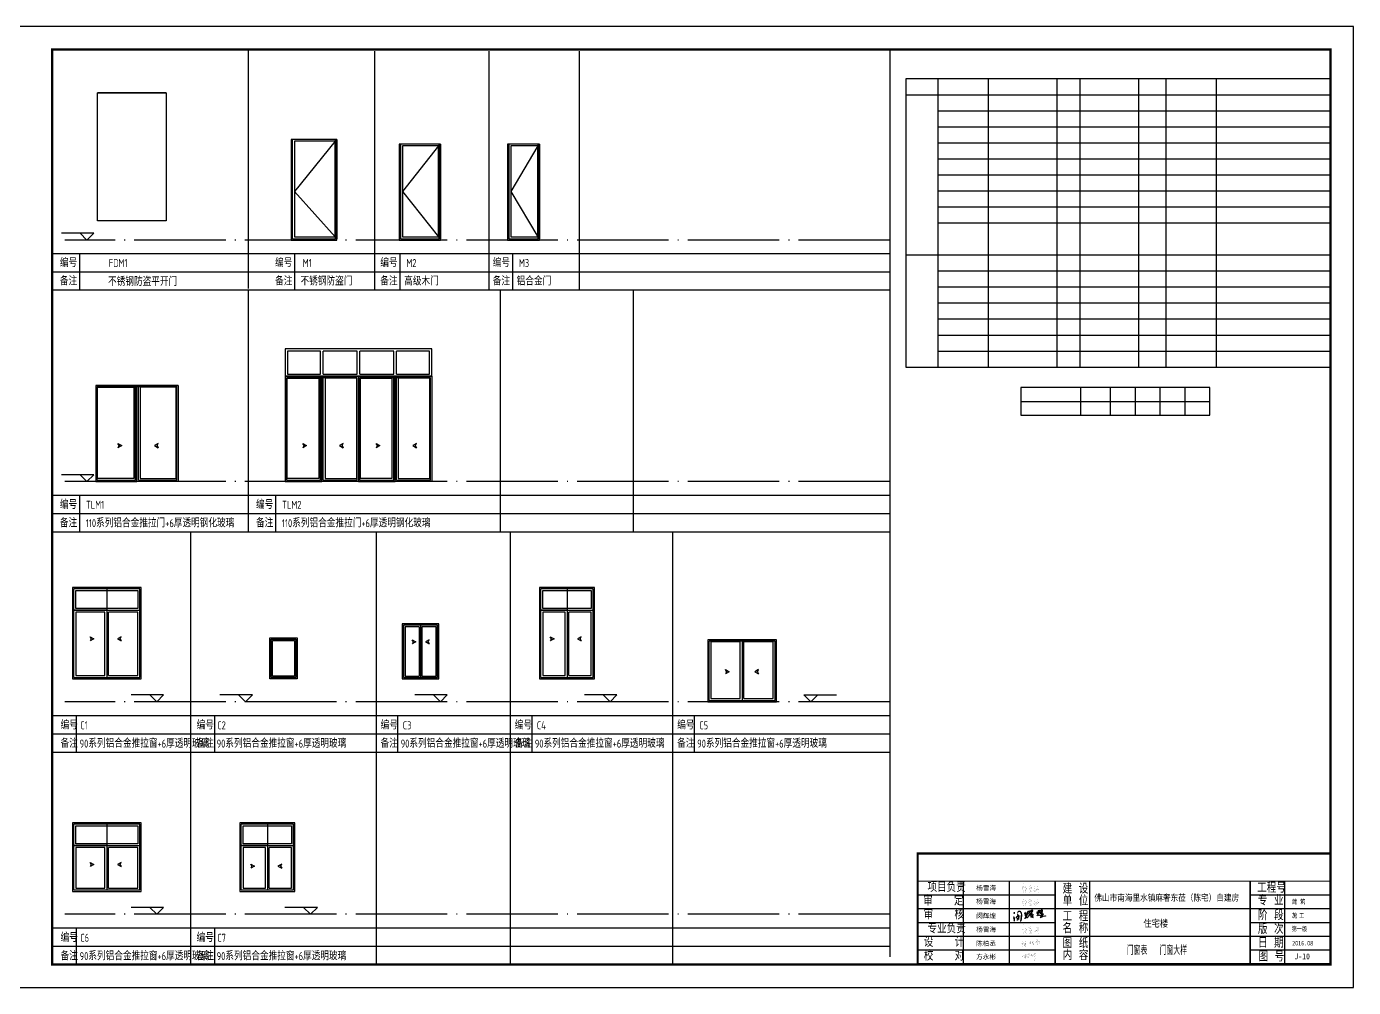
# Model space of a CAD drawing. Extents: x 2265485 to 2764500, y -717688 to -411246.
# Drawn here: x 2735493 to 2764500, y -696688 to -675688 of the extents above; entities that cross this region are included whole.
import ezdxf

# ---------------------------------------------------------------- set-up
doc = ezdxf.new("R2010")
doc.units = 0
doc.header["$LTSCALE"] = 1000
doc.header["$MEASUREMENT"] = 0
doc.linetypes.add('DOTE', pattern=[2.42, 2, -0.2, 0.02, -0.2])
doc.layers.get('0').update_dxf_attribs({"linetype": 'CONTINUOUS'})
for name, color, linetype in [('9', 9, 'CONTINUOUS'), ('DIM_ELEV', 3, 'CONTINUOUS'), ('DOTE', 252, 'DOTE'), ('E_WINDOW', 140, 'CONTINUOUS'), ('Elev_门窗', 145, 'CONTINUOUS'), ('Elev_门窗边线', 7, 'CONTINUOUS'), ('PUB_TAB', 7, 'CONTINUOUS'), ('PUB_TEXT', 7, 'CONTINUOUS'), ('PUB_TITLE', 4, 'CONTINUOUS'), ('出图文字', 40, 'CONTINUOUS'), ('图签', 7, 'CONTINUOUS'), ('环宇图框', 4, 'CONTINUOUS'), ('门窗编号', 30, 'CONTINUOUS')]:
    doc.layers.add(name, color=color, linetype=linetype)
doc.styles.add('_HZTXT', font='txt.shx', dxfattribs={"width": 0.8, "bigfont": 'HZTXT.shx'})
doc.styles.add('HT', font='simhei.ttf', dxfattribs={"width": 0.8})
doc.styles.add('TSSD_REIN', font='tssdeng.shx', dxfattribs={"width": 0.7, "bigfont": 'hztxt.shx'})
doc.styles.add('图签-黑体', font='simhei.ttf', dxfattribs={"width": 0.9})
doc.styles.add('宋体', font='')
doc.styles.add('标注字体', font='', dxfattribs={"width": 0.8})
doc.styles.add('黑体', font='simhei.ttf')
doc.styles.get('宋体').set_extended_font_data('SimSun')
doc.styles.get('标注字体').set_extended_font_data('NSimSun')

# ---------------------------------------------------------------- blocks, each defined once
blk = doc.blocks.new('yangleihai')
at = {"linetype": 'Continuous', "const_width": 1}
for points in [[(68068, -124148), (68068, -124149), (68065, -124155), (68064, -124161), (68060, -124172), (68059, -124174), (68059, -124176)], [(68061, -124142), (68064, -124141), (68066, -124138), (68067, -124138), (68067, -124137), (68068, -124137), (68068, -124136), (68070, -124135), (68074, -124133), (68075, -124149)], [(68069, -124096), (68072, -124099), (68074, -124113), (68074, -124130)], [(68079, -124127), (68077, -124130), (68074, -124130), (68074, -124133)], [(68082, -124160), (68078, -124152), (68078, -124150), (68075, -124149), (68074, -124150), (68075, -124175), (68074, -124179), (68074, -124191), (68075, -124192)], [(68107, -124203), (68107, -124202), (68108, -124153), (68107, -124147), (68104, -124143), (68102, -124143), (68099, -124143), (68094, -124148), (68091, -124148), (68089, -124149)], [(68092, -124133), (68098, -124133), (68098, -124137), (68097, -124138), (68092, -124145), (68091, -124146), (68091, -124148)], [(68147, -124148), (68151, -124152), (68157, -124153), (68160, -124151), (68161, -124151), (68165, -124145), (68164, -124141), (68159, -124141), (68156, -124143), (68153, -124143), (68152, -124145), (68147, -124147), (68147, -124148), (68143, -124151), (68133, -124159), (68130, -124160), (68123, -124160)], [(68131, -124138), (68133, -124138), (68134, -124138)], [(68158, -124126), (68156, -124126), (68147, -124128), (68145, -124130), (68140, -124132), (68137, -124135), (68133, -124136), (68133, -124138)], [(68145, -124140), (68146, -124145), (68147, -124147)], [(68195, -124133), (68197, -124134), (68197, -124139)], [(68237, -124135), (68233, -124136), (68230, -124139), (68228, -124139), (68224, -124143), (68220, -124144), (68218, -124146)], [(68220, -124144), (68220, -124141), (68222, -124138), (68223, -124133), (68225, -124130), (68225, -124129), (68227, -124127), (68227, -124124), (68225, -124122), (68223, -124122), (68223, -124124)], [(68222, -124124), (68223, -124124), (68223, -124126)], [(68226, -124159), (68228, -124161), (68230, -124161), (68234, -124162), (68234, -124164), (68233, -124166), (68229, -124167), (68228, -124168), (68223, -124170), (68221, -124170), (68221, -124164), (68222, -124162), (68223, -124156), (68225, -124155), (68226, -124153), (68234, -124148), (68239, -124144), (68240, -124144), (68240, -124146), (68240, -124162), (68242, -124162), (68243, -124160), (68246, -124159), (68251, -124154), (68253, -124153), (68253, -124152), (68255, -124150)], [(68075, -124199), (68075, -124192), (68077, -124191), (68077, -124189)], [(68090, -124184), (68093, -124174), (68096, -124175), (68096, -124180), (68098, -124181), (68097, -124187), (68095, -124190), (68094, -124196), (68093, -124197), (68092, -124201)], [(68093, -124174), (68094, -124171), (68095, -124161)], [(68096, -124175), (68098, -124174), (68099, -124175), (68100, -124175), (68100, -124173), (68098, -124174)], [(68098, -124181), (68099, -124180), (68099, -124177), (68100, -124176), (68100, -124175)], [(68107, -124202), (68103, -124200), (68102, -124195), (68101, -124195), (68098, -124187), (68097, -124187)], [(68137, -124164), (68143, -124164)], [(68148, -124168), (68144, -124170), (68138, -124171)], [(68139, -124192), (68141, -124196), (68143, -124197), (68146, -124197), (68147, -124194), (68148, -124193), (68149, -124194), (68152, -124194), (68152, -124193), (68157, -124192)], [(68150, -124172), (68152, -124172), (68154, -124174), (68156, -124174), (68156, -124176), (68152, -124182), (68148, -124193)], [(68165, -124204), (68166, -124194), (68164, -124194), (68159, -124197), (68156, -124197), (68153, -124201), (68151, -124203)], [(68166, -124194), (68169, -124184), (68168, -124181), (68169, -124175), (68167, -124172), (68161, -124171), (68159, -124172), (68157, -124174), (68156, -124174)], [(68156, -124184), (68158, -124189), (68157, -124192), (68156, -124197)], [(68160, -124157), (68159, -124157), (68159, -124159), (68158, -124160)], [(68158, -124189), (68160, -124189), (68163, -124187)], [(68188, -124174), (68190, -124175), (68191, -124176), (68192, -124177), (68192, -124180), (68195, -124184), (68204, -124194), (68207, -124195), (68209, -124193), (68210, -124176), (68209, -124174)], [(68190, -124152), (68194, -124153), (68197, -124157), (68198, -124159)], [(68208, -124173), (68209, -124173), (68220, -124171), (68219, -124180), (68220, -124181), (68223, -124181), (68224, -124179), (68228, -124176), (68229, -124174), (68230, -124174), (68231, -124171), (68234, -124170), (68237, -124167)], [(68209, -124173), (68210, -124163)], [(68221, -124170), (68220, -124171)], [(68235, -124165), (68234, -124164)], [(68236, -124164), (68240, -124163), (68240, -124167), (68240, -124172), (68241, -124174), (68241, -124184), (68240, -124198), (68240, -124199), (68238, -124199), (68236, -124197), (68235, -124197)], [(68237, -124166), (68237, -124167), (68235, -124166), (68235, -124165), (68236, -124165), (68237, -124166), (68240, -124167)]]:
    blk.add_lwpolyline(points, dxfattribs=at)
blk = doc.blocks.new('chengbaicheng')
at = {"linetype": 'Continuous', "const_width": 1}
for points in [[(68063, -124423), (68062, -124423), (68062, -124420), (68065, -124417), (68066, -124418), (68066, -124420)], [(68068, -124433), (68069, -124431), (68069, -124428), (68068, -124427), (68068, -124425), (68067, -124420), (68066, -124420), (68063, -124423), (68063, -124430), (68064, -124432), (68068, -124433), (68068, -124445)], [(68069, -124428), (68072, -124427), (68073, -124425), (68075, -124424), (68077, -124418), (68077, -124412), (68073, -124411), (68071, -124412), (68069, -124413), (68067, -124414), (68065, -124415), (68065, -124417)], [(68066, -124400), (68066, -124401), (68069, -124402), (68069, -124400), (68070, -124398), (68078, -124397), (68078, -124398), (68079, -124399), (68076, -124406), (68074, -124407), (68073, -124411)], [(68068, -124425), (68067, -124425)], [(68079, -124399), (68080, -124397), (68078, -124397)], [(68089, -124404), (68091, -124404), (68098, -124400), (68103, -124400), (68103, -124403), (68101, -124405), (68100, -124410)], [(68091, -124425), (68089, -124426)], [(68095, -124439), (68096, -124437), (68099, -124436), (68099, -124435), (68102, -124435), (68103, -124443), (68101, -124448), (68099, -124447), (68096, -124444), (68096, -124442), (68095, -124439), (68093, -124439), (68093, -124442), (68090, -124442), (68090, -124439), (68092, -124438), (68093, -124439)], [(68101, -124421), (68097, -124421), (68095, -124423), (68095, -124424), (68091, -124425), (68092, -124421), (68096, -124415), (68099, -124410), (68100, -124410), (68102, -124412), (68101, -124416), (68101, -124419), (68101, -124421), (68102, -124423), (68102, -124426), (68103, -124433)], [(68096, -124437), (68095, -124436), (68095, -124435), (68092, -124435), (68092, -124438)], [(68101, -124419), (68105, -124418), (68105, -124413), (68102, -124412)], [(68121, -124440), (68122, -124435), (68117, -124431), (68112, -124430), (68103, -124433), (68102, -124435)], [(68105, -124398), (68110, -124398), (68112, -124396), (68111, -124394), (68108, -124392), (68105, -124392), (68105, -124398), (68103, -124400)], [(68104, -124391), (68105, -124392)], [(68141, -124409), (68142, -124409), (68146, -124406), (68150, -124405), (68153, -124405), (68154, -124411), (68153, -124412), (68153, -124413), (68151, -124415)], [(68147, -124420), (68148, -124415), (68151, -124415), (68151, -124417), (68153, -124417), (68150, -124419), (68147, -124420), (68145, -124422), (68145, -124424), (68143, -124426), (68142, -124428)], [(68151, -124386), (68151, -124391), (68152, -124392), (68153, -124404), (68161, -124402)], [(68154, -124417), (68154, -124414), (68153, -124413)], [(68153, -124405), (68153, -124404)], [(68156, -124440), (68154, -124417), (68161, -124418), (68162, -124419), (68168, -124418), (68174, -124413), (68178, -124410), (68179, -124414), (68179, -124426)], [(68159, -124398), (68160, -124399), (68161, -124402), (68163, -124402)], [(68171, -124407), (68175, -124403), (68178, -124402), (68179, -124410), (68182, -124410)], [(68195, -124382), (68192, -124382), (68191, -124385), (68186, -124390), (68185, -124393), (68183, -124394), (68179, -124399), (68178, -124402)], [(68184, -124435), (68184, -124433), (68185, -124433), (68186, -124431), (68189, -124430), (68191, -124429), (68192, -124428), (68195, -124427), (68196, -124425), (68194, -124400), (68193, -124398), (68191, -124399), (68188, -124401), (68182, -124410), (68182, -124413), (68179, -124414)], [(68188, -124424), (68190, -124419), (68191, -124418), (68192, -124414), (68191, -124412), (68188, -124412), (68185, -124414), (68184, -124421), (68186, -124423), (68187, -124423), (68187, -124424), (68188, -124424), (68188, -124425), (68186, -124428), (68186, -124431)], [(68192, -124428), (68191, -124426), (68188, -124425)], [(68215, -124400), (68215, -124402), (68214, -124403), (68214, -124400), (68215, -124400), (68222, -124400), (68224, -124402), (68223, -124408), (68222, -124408), (68220, -124409), (68218, -124410), (68212, -124414)], [(68218, -124379), (68217, -124380), (68215, -124378), (68216, -124376), (68219, -124376), (68218, -124379), (68220, -124379)], [(68223, -124395), (68223, -124394), (68225, -124392), (68226, -124392), (68234, -124383), (68234, -124380), (68233, -124378), (68227, -124376), (68219, -124376)], [(68221, -124430), (68223, -124430), (68224, -124431)], [(68222, -124395), (68223, -124395), (68227, -124396), (68232, -124401), (68234, -124403), (68235, -124407), (68235, -124412), (68233, -124415), (68230, -124414), (68226, -124409), (68223, -124408)], [(68254, -124420), (68252, -124421), (68239, -124423), (68237, -124424), (68227, -124426), (68224, -124428), (68223, -124430)], [(68249, -124387), (68247, -124393), (68244, -124395), (68243, -124400), (68254, -124399), (68257, -124401), (68261, -124406)], [(68068, -124447), (68071, -124447), (68071, -124445), (68068, -124445), (68068, -124447), (68069, -124455)], [(68070, -124455), (68069, -124455), (68068, -124457)], [(68071, -124445), (68072, -124443)], [(68096, -124442), (68098, -124442)]]:
    blk.add_lwpolyline(points, dxfattribs=at)
blk = doc.blocks.new('方永彬')
at = {"linetype": 'Continuous', "const_width": 0.009}
for points in [[(0.407119, 0.439588), (0.394631, 0.439588), (0.389635, 0.434593), (0.374649, 0.437091), (0.374649, 0.4271), (0.389635, 0.429598), (0.404621, 0.429598), (0.407119, 0.439588), (0.449579, 0.447081), (0.464565, 0.454574), (0.499532, 0.462067), (0.519514, 0.472058), (0.604434, 0.499532), (0.60943, 0.504528), (0.631909, 0.509523), (0.636904, 0.514518), (0.654388, 0.514518), (0.649392, 0.494537), (0.624416, 0.454574), (0.621918, 0.437091)], [(0.474556, 0.337184), (0.484546, 0.327194), (0.494537, 0.324696), (0.519514, 0.337184), (0.541993, 0.354668), (0.541993, 0.359663), (0.546988, 0.359663), (0.604434, 0.419607), (0.60943, 0.434593), (0.621918, 0.437091), (0.621918, 0.419607), (0.616923, 0.417109), (0.594444, 0.332189), (0.594444, 0.297222), (0.599439, 0.292226), (0.611927, 0.294724), (0.614425, 0.302217), (0.624416, 0.307212), (0.626913, 0.317203), (0.636904, 0.324696), (0.649392, 0.349673), (0.659383, 0.357166), (0.659383, 0.364659), (0.676866, 0.39463), (0.689355, 0.437091), (0.689355, 0.479551), (0.676866, 0.507025), (0.66188, 0.519514), (0.66188, 0.527007), (0.681862, 0.529504), (0.691852, 0.536997), (0.701843, 0.536997), (0.704341, 0.541993), (0.724322, 0.546988), (0.766782, 0.569467), (0.779271, 0.571965), (0.831722, 0.596941), (0.876679, 0.611927), (0.891665, 0.611927), (0.891665, 0.57696)], [(0.586951, 0.569467), (0.626913, 0.551983), (0.649392, 0.5345), (0.659383, 0.532002), (0.664689, 0.521387), (0.654388, 0.514518)], [(0.799252, 0.377147), (0.804247, 0.377147), (0.804247, 0.38464), (0.809243, 0.389635), (0.814238, 0.4271), (0.80175, 0.429598), (0.784266, 0.419607), (0.784266, 0.397128), (0.796754, 0.377147), (0.799252, 0.377147), (0.799252, 0.362161), (0.786764, 0.349673), (0.781055, 0.326837), (0.771775, 0.322198), (0.779271, 0.322198), (0.781768, 0.327194), (0.784266, 0.339682), (0.791759, 0.337184), (0.791759, 0.332189), (0.796754, 0.332189), (0.809243, 0.344677), (0.819233, 0.347175), (0.831722, 0.329691), (0.859196, 0.307212), (0.874182, 0.299719), (0.891665, 0.299719), (0.896661, 0.312208), (0.899158, 0.349673), (0.904154, 0.357166), (0.904154, 0.4271), (0.906651, 0.444584), (0.906651, 0.556979), (0.901656, 0.574462), (0.891665, 0.57696), (0.884172, 0.571965), (0.861694, 0.529504)], [(0.904154, 0.4271), (0.881675, 0.417109), (0.879177, 0.409616), (0.869186, 0.399626), (0.864191, 0.399626), (0.816736, 0.349673), (0.809243, 0.354668), (0.809243, 0.359663), (0.799252, 0.362161)], [(0.896661, 0.666876), (0.904154, 0.66188), (0.899158, 0.621918), (0.891665, 0.611927)], [(0.906651, 0.444584), (0.924135, 0.447081), (0.924135, 0.452077), (0.931628, 0.454574), (0.949112, 0.474556), (0.9616, 0.479551), (0.974088, 0.494537), (0.981581, 0.494537), (0.996567, 0.509523), (1.00406, 0.509523), (1.00406, 0.514518), (1.059009, 0.549486), (1.076492, 0.556979), (1.088981, 0.556979), (1.086483, 0.541993), (1.07899, 0.539495), (1.064004, 0.517016), (1.049018, 0.507025), (1.049018, 0.50203), (1.009056, 0.462067), (1.009056, 0.444584), (1.039028, 0.452077), (1.051516, 0.462067), (1.069, 0.467063), (1.07899, 0.477053), (1.101469, 0.487044), (1.131441, 0.509523), (1.146427, 0.509523), (1.146427, 0.509523), (1.138934, 0.452077), (1.138934, 0.404621), (1.12145, 0.402123), (1.086483, 0.374649), (1.076492, 0.372151), (1.071497, 0.362161), (1.061507, 0.362161), (1.056511, 0.359663), (1.056511, 0.354668), (1.029037, 0.35217), (1.029037, 0.359663)], [(1.098971, 0.354668), (1.138934, 0.354668), (1.138934, 0.404621), (1.138934, 0.422105), (1.15392, 0.424602), (1.171404, 0.442086), (1.193883, 0.454574), (1.19638, 0.382142), (1.18639, 0.359663), (1.178897, 0.35217), (1.146427, 0.349673), (1.13951, 0.354284), (1.136436, 0.329691)], [(1.193883, 0.454574), (1.19638, 0.46956), (1.188887, 0.499532), (1.191385, 0.514518), (1.18639, 0.5345), (1.188887, 0.546988), (1.188887, 0.554481), (1.176399, 0.554481), (1.176399, 0.554481), (1.171404, 0.561974), (1.148925, 0.569467), (1.146427, 0.524509), (1.161413, 0.524509), (1.168906, 0.532002), (1.18639, 0.5345)], [(1.191385, 0.606932), (1.18639, 0.594443), (1.189351, 0.547054), (1.241338, 0.554481)], [(1.19638, 0.46956), (1.206371, 0.472058), (1.218859, 0.482049), (1.221357, 0.489542), (1.226352, 0.489542), (1.233845, 0.499532), (1.241338, 0.50203), (1.246333, 0.514518), (1.258822, 0.524509), (1.288794, 0.561974), (1.273808, 0.57696), (1.273808, 0.599439), (1.288794, 0.61942), (1.296287, 0.621918), (1.31377, 0.641899), (1.341245, 0.659383), (1.353733, 0.659383), (1.348738, 0.641899), (1.338747, 0.634406), (1.291291, 0.564471), (1.291291, 0.559476), (1.336249, 0.536997), (1.34624, 0.517016), (1.338747, 0.482049), (1.333752, 0.479551), (1.333752, 0.472058), (1.323761, 0.452077), (1.318766, 0.449579), (1.298784, 0.414612), (1.298784, 0.389635), (1.323761, 0.362161), (1.341245, 0.324696), (1.341245, 0.289729), (1.333752, 0.252264), (1.31377, 0.214799), (1.311273, 0.199813), (1.30378, 0.194817), (1.293789, 0.169841), (1.248831, 0.097409), (1.241338, 0.077427), (1.231348, 0.069934), (1.221357, 0.047455), (1.221357, 0.047455), (1.221357, 0.047455), (1.221357, 0.047455), (1.221357, 0.047455)]]:
    blk.add_lwpolyline(points, dxfattribs=at)
blk = doc.blocks.new('A$C07F9359A')
at = {"layer": '图签', "linetype": 'Continuous'}
for points in [[(0, 247), (0, 240), (7, 240), (10, 217)], [(37, 450), (3, 447)], [(7, 260), (7, 257)], [(10, 217), (10, 207), (17, 203)], [(17, 203), (17, 213)], [(17, 203), (20, 190)], [(23, 177), (17, 180), (20, 190)], [(20, 190), (30, 190), (30, 177)], [(30, 177), (23, 177)], [(23, 177), (23, 170)], [(23, 170), (33, 170)], [(33, 163), (27, 163), (23, 170)], [(33, 150), (27, 147), (27, 137), (37, 133)], [(33, 170), (30, 177)], [(37, 133), (37, 117), (30, 117), (30, 100), (37, 97)], [(33, 170), (33, 163)], [(33, 163), (33, 150)], [(37, 133), (33, 150)], [(40, 87), (33, 83), (33, 77)], [(33, 77), (40, 77)], [(33, 67), (33, 77)], [(40, 67), (33, 67)], [(33, 67), (37, 57)], [(37, 57), (33, 43), (40, 40), (37, 30), (43, 13)], [(43, 457), (37, 457), (37, 450)], [(37, 450), (43, 450), (43, 457)], [(37, 97), (40, 103)], [(37, 97), (40, 87)], [(37, 57), (43, 60), (40, 67)], [(40, 77), (40, 87)], [(40, 77), (40, 67)], [(57, 457), (63, 457), (63, 463), (43, 457)], [(293, 237), (303, 247), (313, 297), (280, 297), (263, 283), (253, 283), (227, 270), (220, 260), (207, 257), (157, 217), (140, 197), (120, 190)], [(247, 143), (213, 160), (200, 177), (190, 180), (183, 193), (177, 193), (173, 203)], [(177, 77), (177, 73)], [(243, 137), (200, 70), (187, 57), (180, 57)], [(217, 480), (217, 473), (207, 473), (207, 480)], [(217, 480), (213, 483)], [(227, 393), (220, 390), (227, 343), (213, 300)], [(403, 483), (397, 510), (360, 543), (307, 543), (270, 530), (217, 480)], [(287, 227), (270, 193), (270, 183), (263, 170), (253, 163), (253, 150), (247, 143)], [(247, 143), (263, 140), (270, 133), (307, 130)], [(293, 237), (287, 237), (287, 227)], [(287, 227), (293, 227), (293, 237)], [(410, 113), (410, 103), (403, 100), (397, 27), (380, 3), (357, 0)], [(403, 483), (410, 483), (410, 473)], [(410, 473), (403, 477), (403, 483)], [(410, 473), (420, 450), (420, 427)], [(417, 150), (410, 147), (410, 133)], [(410, 133), (420, 133)], [(410, 123), (410, 133)], [(417, 123), (410, 123)], [(410, 123), (410, 113)], [(410, 113), (417, 117), (417, 123)], [(423, 417), (417, 420), (420, 427)], [(423, 190), (417, 187), (417, 173)], [(417, 173), (427, 180), (423, 190)], [(417, 173), (417, 150)], [(420, 133), (417, 150)], [(420, 133), (417, 123)], [(420, 427), (423, 417)], [(423, 417), (427, 360)], [(430, 343), (423, 347), (427, 360)], [(427, 270), (423, 257)], [(423, 257), (433, 257), (433, 267), (427, 270)], [(423, 257), (423, 247)], [(423, 247), (423, 233)], [(423, 233), (423, 247)], [(423, 233), (430, 223), (423, 217), (423, 190)], [(427, 360), (433, 357), (430, 343)], [(430, 330), (427, 310)], [(427, 310), (433, 310)], [(427, 300), (427, 310)], [(433, 300), (427, 300)], [(427, 300), (427, 287)], [(427, 287), (433, 290), (433, 300)], [(427, 287), (427, 270)], [(430, 343), (430, 330)], [(433, 310), (430, 330)], [(433, 310), (433, 300)], [(620, 427), (610, 417), (616, 410)], [(620, 443), (613, 440), (620, 427)], [(616, 160), (620, 150), (613, 147)], [(613, 147), (616, 160)], [(613, 147), (616, 133)], [(616, 410), (620, 427)], [(616, 410), (616, 403), (633, 390), (656, 393), (666, 407), (676, 407), (680, 420)], [(703, 343), (693, 343), (656, 323), (616, 310)], [(680, 287), (676, 273), (670, 273), (670, 263), (650, 237), (643, 213), (630, 200), (626, 177), (620, 177), (616, 160)], [(660, 500), (650, 500), (630, 473), (620, 443)], [(620, 443), (623, 433)], [(686, 300), (680, 297), (680, 287)], [(680, 287), (686, 290), (686, 300)], [(690, 430), (686, 423)], [(703, 343), (700, 323), (690, 313), (686, 300)], [(716, 367), (703, 343)], [(706, 457), (706, 450)], [(853, 347), (856, 323), (836, 283), (823, 273), (803, 243), (790, 237), (756, 203), (743, 197), (716, 197), (706, 207), (706, 237), (723, 273), (723, 283), (733, 297), (740, 340), (726, 337), (716, 327), (716, 320)], [(710, 317), (710, 310)], [(716, 367), (736, 370), (746, 383), (760, 390), (783, 423), (783, 460)], [(746, 433), (743, 417), (736, 417), (726, 387), (716, 380), (716, 367)], [(753, 447), (743, 443), (746, 433)], [(746, 433), (753, 437), (753, 447)], [(756, 467), (753, 447)], [(763, 480), (756, 477), (756, 467)], [(756, 467), (763, 470), (763, 480)], [(796, 570), (793, 553), (776, 526), (776, 513), (766, 500), (763, 480)], [(853, 347), (836, 337), (823, 337)], [(826, 407), (830, 403)], [(836, 457), (830, 417)], [(843, 467), (836, 467), (836, 457)], [(836, 457), (843, 460), (843, 467)], [(856, 516), (843, 467)], [(856, 357), (853, 363)], [(856, 357), (853, 347)], [(856, 516), (860, 516), (863, 530), (856, 526), (856, 516)], [(926, 410), (913, 407), (896, 383), (890, 383), (863, 357), (856, 357)], [(866, 546), (863, 546), (860, 533), (870, 536), (866, 546)], [(866, 553), (866, 546)], [(890, 583), (880, 580)], [(906, 347), (906, 330), (926, 337), (953, 373), (960, 373), (963, 387)], [(913, 357), (906, 353), (906, 347)], [(906, 347), (913, 350), (913, 357)], [(1013, 500), (1036, 546), (1046, 556), (1050, 596), (1023, 600), (963, 566), (946, 546), (940, 546), (910, 510)], [(926, 410), (926, 390), (916, 377), (913, 357)], [(933, 423), (926, 410)], [(946, 247), (926, 237)], [(953, 503), (933, 423)], [(933, 423), (950, 427), (950, 437), (980, 463), (980, 470), (990, 473), (990, 480)], [(1016, 303), (1003, 300), (996, 290), (990, 290), (953, 260), (946, 247)], [(946, 247), (996, 237), (1026, 217), (1076, 200), (1076, 217), (1046, 253), (1023, 300), (1016, 303)], [(963, 530), (956, 523)], [(966, 390), (960, 390), (963, 387)], [(963, 387), (966, 390)], [(966, 390), (973, 393), (973, 400)], [(973, 400), (970, 403)], [(973, 400), (983, 410), (990, 410)], [(990, 410), (990, 417), (1000, 423)], [(1000, 423), (1000, 410), (993, 410), (1006, 330), (1016, 317)], [(1000, 423), (1003, 450), (996, 450)], [(1016, 317), (1033, 320), (1036, 327), (1080, 353), (1090, 353), (1090, 363)], [(1016, 317), (1016, 303)], [(1110, 370), (1100, 367)], [(1320, 370), (1313, 367), (1300, 340), (1296, 320), (1280, 303), (1273, 303)], [(1283, 483), (1276, 480), (1276, 470)], [(1276, 470), (1283, 470)], [(1280, 457), (1276, 470)], [(1283, 470), (1280, 457)], [(1280, 457), (1280, 440), (1290, 440), (1293, 447)], [(1283, 526), (1293, 520)], [(1283, 500), (1283, 483)], [(1283, 470), (1283, 483)], [(1320, 383), (1306, 393)], [(1363, 590), (1356, 560), (1360, 536), (1346, 457), (1320, 383)], [(1320, 383), (1320, 370)], [(1320, 370), (1353, 343), (1386, 333), (1413, 337), (1436, 353), (1436, 360)], [(1370, 603), (1363, 603), (1363, 590)], [(1363, 590), (1370, 593), (1370, 603)], [(1413, 513), (1403, 480), (1380, 447), (1366, 450), (1363, 463)], [(1370, 610), (1370, 603)], [(1410, 603), (1410, 600)], [(1416, 523), (1413, 513)], [(1413, 513), (1420, 516), (1416, 523)], [(1463, 427), (1453, 417), (1446, 430), (1436, 526), (1430, 536), (1416, 533), (1416, 523)], [(1423, 600), (1426, 590), (1420, 556)], [(1420, 556), (1436, 556), (1436, 550), (1423, 540), (1420, 556)], [(1486, 240), (1463, 217), (1453, 197), (1480, 203), (1549, 250), (1596, 273), (1706, 303), (1739, 297), (1739, 287), (1723, 277)], [(1496, 337), (1489, 337), (1470, 313), (1470, 307), (1506, 297)], [(1476, 590), (1476, 586)], [(1483, 423), (1476, 423)], [(1486, 506), (1480, 506)], [(1483, 423), (1489, 423), (1496, 437)], [(1486, 433), (1483, 423)], [(1546, 530), (1486, 506)], [(1486, 506), (1486, 496), (1506, 477), (1516, 473)], [(1489, 440), (1486, 433)], [(1493, 247), (1486, 240)], [(1486, 240), (1493, 240), (1493, 247)], [(1589, 673), (1559, 663), (1489, 596)], [(1516, 473), (1503, 453), (1493, 450), (1489, 440)], [(1496, 437), (1489, 440)], [(1526, 283), (1523, 273), (1509, 267), (1506, 257), (1493, 247)], [(1569, 530), (1586, 590), (1583, 606), (1563, 606), (1513, 576), (1496, 560)], [(1496, 437), (1509, 440), (1529, 460)], [(1503, 343), (1496, 343), (1496, 337)], [(1496, 337), (1506, 333)], [(1503, 343), (1506, 357)], [(1506, 333), (1503, 343)], [(1553, 463), (1549, 440), (1519, 390), (1519, 380), (1506, 377), (1506, 357)], [(1506, 357), (1539, 373), (1549, 383), (1559, 383), (1559, 390), (1586, 400), (1613, 400), (1613, 383), (1596, 367), (1593, 353), (1579, 337), (1563, 327), (1553, 307), (1536, 293), (1536, 283)], [(1506, 297), (1506, 333)], [(1526, 283), (1506, 297)], [(1516, 473), (1523, 490), (1543, 510), (1546, 530)], [(1529, 460), (1526, 467), (1519, 467)], [(1536, 283), (1526, 283)], [(1529, 460), (1553, 463)], [(1536, 283), (1553, 283)], [(1569, 530), (1546, 530)], [(1553, 463), (1559, 500)], [(1559, 500), (1556, 510), (1566, 510)], [(1566, 510), (1559, 500)], [(1566, 510), (1569, 530)]]:
    blk.add_lwpolyline(points, dxfattribs=at)
blk = doc.blocks.new('vcfgvc')
at = {"layer": '环宇图框'}
for p, q in [((-9027, 18), (-9027, 2425)), ((0, 7), (0, 2432)), ((-8024, 25), (-8024, 1823)), ((-8024, 18), (-8024, 1816)), ((-7021, 25), (-7021, 1823)), ((-7021, 18), (-7021, 1816)), ((-6018, 18), (-6018, 1823)), ((-6018, 11), (-6018, 1816)), ((-5266, 25), (-5266, 1823)), ((-1755, 25), (-1755, 1823)), ((-1003, 25), (-1003, 1823)), ((-9027, 1522), (-6018, 1522)), ((-1755, 1522), (0, 1522)), ((-9027, 1222), (0, 1222)), ((-9027, 921), (-6018, 921)), ((-1755, 921), (0, 921)), ((-9027, 620), (0, 620)), ((-9027, 319), (-6018, 319)), ((-1755, 319), (0, 319)), ((-1755, 18), (0, 18))]:
    blk.add_line(p, q, dxfattribs=at)
for points, const_width in [([(-9027, 25), (-9027, 2425), (0, 2425)], 50.1), ([(-9027, 1823), (0, 1823)], 25.1), ([(-6018, 1823), (-6018, 25)], 25.1), ([(-6018, 1816), (-6018, 18)], 25.1), ([(-1755, 1823), (-1755, 25)], 25.1)]:
    blk.add_lwpolyline(points, dxfattribs=dict(at, const_width=const_width))
blk.add_lwpolyline([(-9027, 2425), (0, 2425), (0, 18), (-9027, 18)], close=True, dxfattribs=at)
at = {"xscale": 2, "yscale": 2, "zscale": 2}
for name, p in [('yangleihai', (-142864, 249974)), ('yangleihai', (-142864, 249683)), ('yangleihai', (-142864, 249081)), ('chengbaicheng', (-142873, 249295))]:
    blk.add_blockref(name, p, dxfattribs=at)
at = {"linetype": 'Continuous', "xscale": 300.0000000000001, "yscale": 300.0000000000001, "zscale": 300.0000000000001}
blk.add_blockref('方永彬', (-6856, 52), dxfattribs=at)
at = {"layer": '图签', "xscale": 0.4, "yscale": 0.4, "zscale": 0.4}
blk.add_blockref('A$C07F9359A', (-6930, 946), dxfattribs=at)
at = {"layer": 'PUB_TEXT', "style": '宋体'}
for s, p in [('杨雷海', (-7748, 1624)), ('杨雷海', (-7748, 1329)), ('杨雷海', (-7748, 716)), ('陈柏丞', (-7748, 410)), ('方永彬', (-7748, 120))]:
    blk.add_text(s, height=103.3, dxfattribs=at).set_placement(p)
at = {"layer": '图签', "style": '宋体'}
blk.add_text('闵辉煌', height=103.3, dxfattribs=at).set_placement((-7747, 1015))
at = {"layer": '环宇图框'}
for s, height, style, width, p in [('项目负责', 200.6, '_HZTXT', 0.8, (-8811, 1589)), ('建 设', 200.6, '_HZTXT', 0.8, (-5857, 1553)), ('工程号', 200.6, '_HZTXT', 0.8, (-1605, 1574)), ('审   定', 200.6, '_HZTXT', 0.8, (-8907, 1292)), ('单 位', 200.6, '_HZTXT', 0.8, (-5857, 1290)), ('佛山市南海里水镇麻奢东莅（陈宅）自建房', 140, '黑体', 0.85, (-5164, 1392)), ('专 业', 200.6, '_HZTXT', 0.8, (-1589, 1296)), ('审   核', 200.6, '_HZTXT', 0.8, (-8898, 991)), ('工 程', 200.6, '_HZTXT', 0.8, (-5857, 951)), ('阶 段', 200.6, '_HZTXT', 0.8, (-1587, 972)), ('建 筑', 100.3, '图签-黑体', 0.8, (-844, 1327)), ('专业负责', 200.6, '_HZTXT', 0.8, (-8811, 686)), ('名 称', 200.6, '_HZTXT', 0.8, (-5857, 688)), ('住宅楼', 151.6, '黑体', 0.85, (-4093, 824)), ('版 次', 200.6, '_HZTXT', 0.8, (-1587, 672)), ('施', 100, '图签-黑体', 0.8, (-840, 1024)), ('工', 100, '图签-黑体', 0.8, (-689, 1024)), ('设   计', 200.6, '_HZTXT', 0.8, (-8893, 390)), ('图 纸', 200.6, '_HZTXT', 0.8, (-5857, 363)), ('日 期', 200.6, '_HZTXT', 0.8, (-1587, 371)), ('第一版 ', 100.3, '图签-黑体', 0.8, (-850, 729)), ('校   对', 200.6, '_HZTXT', 0.8, (-8893, 89)), ('内 容', 200.6, '_HZTXT', 0.8, (-5857, 100)), ('2016.08', 100.3, '图签-黑体', 0.8, (-840, 418)), ('图 号', 200.6, '_HZTXT', 0.8, (-1573, 70))]:
    blk.add_text(s, height=height, dxfattribs=dict(at, style=style, width=width)).set_placement(p)
blk = doc.blocks.new('A$C27707B33')
at = {"layer": 'Elev_门窗', "color": 8}
for points in [[(81, 90), (0, 45), (81, 0)], [(55, 45), (81, 90)], [(55, 45), (81, 0)]]:
    blk.add_lwpolyline(points, dxfattribs=at)

msp = doc.modelspace()

# ---------------------------------------------------------------- linework, layer by layer
for p, q in [((2754368.4, -676188.1), (2754368.4, -696020.8)), ((2742277.1, -678155.1), (2741277.1, -678155.1)), ((2744542, -678255.1), (2743642, -678255.1)), ((2746709.7, -678255.1), (2746009.7, -678255.1))]:
    msp.add_line(p, q)
at = {"layer": '9'}
for p, q in [((2740337.5, -676188.1), (2740337.5, -681411.7)), ((2743100.2, -676225.1), (2743100.2, -681448.7)), ((2745599, -676225.1), (2745599, -681448.7)), ((2747572.5, -676225.1), (2747572.5, -681448.7)), ((2736050, -680648.7), (2754368.4, -680648.7)), ((2736650, -680648.7), (2736650, -681448.7)), ((2741354.2, -680648.7), (2741354.2, -681448.7)), ((2743653.8, -680648.7), (2743653.8, -681448.7)), ((2746112.9, -680648.7), (2746112.9, -681448.7)), ((2736050, -681048.7), (2754368.4, -681048.7)), ((2754368.4, -681448.7), (2736050, -681448.7)), ((2740337.5, -681448.7), (2740337.5, -686732.2)), ((2745847.9, -681448.7), (2745847.9, -686732.2)), ((2748753.8, -681448.7), (2748753.8, -686732.2)), ((2736050, -685932.2), (2754368.4, -685932.2)), ((2736650, -685932.2), (2736650, -686732.2)), ((2740937.5, -685932.2), (2740937.5, -686732.2)), ((2736050, -686332.2), (2754368.4, -686332.2)), ((2736050, -686732.2), (2754368.4, -686732.2)), ((2739078.5, -686732.2), (2739078.5, -691543.8)), ((2743132.9, -686732.2), (2743132.9, -691543.8)), ((2746065.2, -686732.2), (2746065.2, -691543.8)), ((2749615.7, -686732.2), (2749615.7, -691543.8)), ((2736050, -690743.8), (2754368.4, -690743.8)), ((2736574.4, -690743.8), (2736574.4, -691543.8)), ((2739600.7, -690743.8), (2739600.7, -691543.8)), ((2743603.2, -690743.8), (2743603.2, -691543.8)), ((2746535.4, -690743.8), (2746535.4, -691543.8)), ((2750086, -690743.8), (2750086, -691543.8)), ((2736050, -691143.8), (2754368.4, -691143.8)), ((2736050, -691543.8), (2754368.4, -691543.8)), ((2736050, -691543.8), (2754368.4, -691543.8)), ((2739078.5, -691543.8), (2739078.5, -696188.1)), ((2743132.9, -691543.8), (2743132.9, -696188.1)), ((2746065.2, -691543.8), (2746065.2, -696188.1)), ((2749615.7, -691543.8), (2749615.7, -696188.1)), ((2736050, -695388.1), (2754368.4, -695388.1)), ((2736574.4, -695388.1), (2736574.4, -696188.1)), ((2739600.7, -695388.1), (2739600.7, -696188.1)), ((2736050, -695788.1), (2754368.4, -695788.1)), ((2736050, -696188.1), (2754368.4, -696188.1))]:
    msp.add_line(p, q, dxfattribs=at)
at = {"layer": 'DIM_ELEV'}
for p, q in [((2736964.1, -680205.1), (2736255.8, -680205.1)), ((2736814.1, -680355.1), (2736664.1, -680205.1)), ((2736814.1, -680355.1), (2736964.1, -680205.1)), ((2736964.1, -685482.2), (2736255.8, -685482.2)), ((2736814.1, -685632.2), (2736664.1, -685482.2)), ((2736814.1, -685632.2), (2736964.1, -685482.2)), ((2738488.9, -690293.8), (2737780.6, -690293.8)), ((2738338.9, -690443.8), (2738188.9, -690293.8)), ((2738338.9, -690443.8), (2738488.9, -690293.8)), ((2740429.3, -690293.8), (2739721, -690293.8)), ((2740279.3, -690443.8), (2740129.3, -690293.8)), ((2740279.3, -690443.8), (2740429.3, -690293.8)), ((2744688.7, -690293.8), (2743980.4, -690293.8)), ((2744538.7, -690443.8), (2744388.7, -690293.8)), ((2744538.7, -690443.8), (2744688.7, -690293.8)), ((2748400.5, -690293.8), (2747692.2, -690293.8)), ((2748250.5, -690443.8), (2748100.5, -690293.8)), ((2748250.5, -690443.8), (2748400.5, -690293.8)), ((2752637.7, -690443.8), (2752487.7, -690293.8)), ((2752487.7, -690293.8), (2753196.1, -690293.8)), ((2752637.7, -690443.8), (2752787.7, -690293.8)), ((2738488.9, -694938.1), (2737780.6, -694938.1)), ((2738338.9, -695088.1), (2738188.9, -694938.1)), ((2738338.9, -695088.1), (2738488.9, -694938.1)), ((2741850, -694938.1), (2741141.7, -694938.1)), ((2741700, -695088.1), (2741550, -694938.1)), ((2741700, -695088.1), (2741850, -694938.1))]:
    msp.add_line(p, q, dxfattribs=at)
at = {"layer": 'DOTE'}
for p, q in [((2754368.4, -680355.1), (2736329.4, -680355.1)), ((2754368.4, -685632.2), (2736329.4, -685632.2)), ((2754368.4, -690443.8), (2736329.4, -690443.8)), ((2754368.4, -695088.1), (2736329.4, -695088.1))]:
    msp.add_line(p, q, dxfattribs=at)
at = {"layer": 'E_WINDOW'}
msp.add_line((2738546.4, -677137.3), (2737046.4, -677137.3), dxfattribs=at)
for points in [[(2737046.4, -677137.3), (2738546.4, -677137.3), (2738546.4, -679937.3), (2737046.4, -679937.3)], [(2743706.4, -689943.8), (2744506.4, -689943.8), (2744506.4, -688743.8), (2743706.4, -688743.8)], [(2741409, -689943.8), (2740809, -689943.8), (2740809, -689043.8), (2741409, -689043.8)]]:
    msp.add_lwpolyline(points, close=True, dxfattribs=at)
at = {"layer": 'Elev_门窗'}
for p, q in [((2741307.1, -680325.1), (2741307.1, -678155.1)), ((2742247.1, -678155.1), (2741307.1, -678155.1)), ((2742237.1, -678195.1), (2741347.1, -678195.1)), ((2741347.1, -678195.1), (2741347.1, -680285.1)), ((2742237.1, -680285.1), (2742237.1, -678195.1)), ((2743672, -680325.1), (2743672, -678255.1)), ((2744512, -678255.1), (2743672, -678255.1)), ((2744502, -678295.1), (2743712, -678295.1)), ((2743712, -678295.1), (2743712, -680285.1)), ((2744502, -680285.1), (2744502, -678295.1)), ((2746039.7, -680325.1), (2746039.7, -678255.1)), ((2746679.7, -678255.1), (2746039.7, -678255.1)), ((2746669.7, -678295.1), (2746079.7, -678295.1)), ((2746079.7, -678295.1), (2746079.7, -680285.1)), ((2746669.7, -680285.1), (2746669.7, -678295.1)), ((2741307.1, -680325.1), (2742247.1, -680325.1)), ((2741347.1, -680285.1), (2742237.1, -680285.1)), ((2743672, -680325.1), (2744512, -680325.1)), ((2743712, -680285.1), (2744502, -680285.1)), ((2746039.7, -680325.1), (2746679.7, -680325.1)), ((2746079.7, -680285.1), (2746669.7, -680285.1)), ((2741920.2, -683282.2), (2741920.2, -682782.7)), ((2741980.2, -683282.2), (2741980.2, -682782.7)), ((2742720.2, -683282.2), (2742720.2, -682782.7)), ((2742780.2, -683282.2), (2742780.2, -682782.7)), ((2743520.2, -683282.2), (2743520.2, -682782.7)), ((2743580.2, -683282.2), (2743580.2, -682782.7)), ((2741180.2, -685602.2), (2741180.2, -683362.2)), ((2742720.2, -683362.2), (2741180.2, -683362.2)), ((2741920.2, -685602.2), (2741920.2, -683332.2)), ((2741980.2, -685602.2), (2741980.2, -683332.2)), ((2742720.2, -685602.2), (2742720.2, -683362.2)), ((2742780.2, -685602.2), (2742780.2, -683362.2)), ((2744320.2, -683362.2), (2742780.2, -683362.2)), ((2743520.2, -685602.2), (2743520.2, -683332.2)), ((2743580.2, -685602.2), (2743580.2, -683332.2)), ((2744320.2, -685602.2), (2744320.2, -683362.2)), ((2737036.8, -685602.2), (2737036.8, -683562.2)), ((2738776.8, -683562.2), (2737036.8, -683562.2)), ((2737876.8, -685602.2), (2737876.8, -683532.2)), ((2737936.8, -685602.2), (2737936.8, -683532.2)), ((2738776.8, -685602.2), (2738776.8, -683562.2)), ((2737036.8, -685602.2), (2737876.8, -685602.2)), ((2737936.8, -685602.2), (2738776.8, -685602.2)), ((2741180.2, -685602.2), (2741920.2, -685602.2)), ((2741980.2, -685602.2), (2742720.2, -685602.2)), ((2742780.2, -685602.2), (2743520.2, -685602.2)), ((2743580.2, -685602.2), (2744320.2, -685602.2)), ((2736527.1, -689913.8), (2736527.1, -687973.8)), ((2737967.1, -687973.8), (2736527.1, -687973.8)), ((2746738.7, -689913.8), (2746738.7, -687973.8)), ((2747878.7, -687973.8), (2746738.7, -687973.8)), ((2737207.1, -688483.8), (2736567.1, -688483.8)), ((2736567.1, -688483.8), (2736567.1, -689873.8)), ((2737207.1, -689873.8), (2737207.1, -688483.8)), ((2737927.1, -688483.8), (2737287.1, -688483.8)), ((2737287.1, -689873.8), (2737287.1, -688483.8)), ((2737927.1, -689873.8), (2737927.1, -688483.8)), ((2747268.7, -688483.8), (2746778.7, -688483.8)), ((2746778.7, -688483.8), (2746778.7, -689873.8)), ((2747268.7, -689873.8), (2747268.7, -688483.8)), ((2747838.7, -688483.8), (2747348.7, -688483.8)), ((2747348.7, -689873.8), (2747348.7, -688483.8)), ((2747838.7, -689873.8), (2747838.7, -688483.8)), ((2750415.2, -690413.8), (2750415.2, -689123.8)), ((2751855.2, -689123.8), (2750415.2, -689123.8)), ((2751095.2, -689133.8), (2750455.2, -689133.8)), ((2750455.2, -689133.8), (2750455.2, -690373.8)), ((2751095.2, -690373.8), (2751095.2, -689133.8)), ((2751815.2, -689133.8), (2751175.2, -689133.8)), ((2751175.2, -690373.8), (2751175.2, -689133.8)), ((2751815.2, -690373.8), (2751815.2, -689133.8)), ((2736527.1, -689913.8), (2737967.1, -689913.8)), ((2736567.1, -689873.8), (2737207.1, -689873.8)), ((2737287.1, -689873.8), (2737927.1, -689873.8)), ((2746738.7, -689913.8), (2747878.7, -689913.8)), ((2746778.7, -689873.8), (2747268.7, -689873.8)), ((2747348.7, -689873.8), (2747838.7, -689873.8)), ((2750415.2, -690413.8), (2751855.2, -690413.8)), ((2750455.2, -690373.8), (2751095.2, -690373.8)), ((2751175.2, -690373.8), (2751815.2, -690373.8)), ((2736527.1, -694558.1), (2736527.1, -693118.1)), ((2737967.1, -693118.1), (2736527.1, -693118.1)), ((2740188.2, -694558.1), (2740188.2, -693118.1)), ((2741328.2, -693118.1), (2740188.2, -693118.1)), ((2737207.1, -693628.1), (2736567.1, -693628.1)), ((2736567.1, -693628.1), (2736567.1, -694518.1)), ((2737207.1, -694518.1), (2737207.1, -693628.1)), ((2737927.1, -693628.1), (2737287.1, -693628.1)), ((2737287.1, -694518.1), (2737287.1, -693628.1)), ((2737927.1, -694518.1), (2737927.1, -693628.1)), ((2740718.2, -693628.1), (2740228.2, -693628.1)), ((2740228.2, -693628.1), (2740228.2, -694518.1)), ((2740718.2, -694518.1), (2740718.2, -693628.1)), ((2741288.2, -693628.1), (2740798.2, -693628.1)), ((2740798.2, -694518.1), (2740798.2, -693628.1)), ((2741288.2, -694518.1), (2741288.2, -693628.1)), ((2736527.1, -694558.1), (2737967.1, -694558.1)), ((2736567.1, -694518.1), (2737207.1, -694518.1)), ((2737287.1, -694518.1), (2737927.1, -694518.1)), ((2740188.2, -694558.1), (2741328.2, -694558.1)), ((2740228.2, -694518.1), (2740718.2, -694518.1)), ((2740798.2, -694518.1), (2741288.2, -694518.1))]:
    msp.add_line(p, q, dxfattribs=at)
at = {"layer": 'Elev_门窗', "color": 8}
for p, q in [((2742277.1, -678155.1), (2742277.1, -680325.1)), ((2742237.1, -678195.1), (2741347.1, -679290.1)), ((2744502, -678295.1), (2743712, -679290.1)), ((2744542, -678255.1), (2744542, -680325.1)), ((2746669.7, -678295.1), (2746079.7, -679290.1)), ((2746709.7, -678255.1), (2746709.7, -680325.1)), ((2741347.1, -679290.1), (2742237.1, -680285.1)), ((2743712, -679290.1), (2744502, -680285.1)), ((2746079.7, -679290.1), (2746669.7, -680285.1)), ((2737247.1, -687973.8), (2737247.1, -689913.8)), ((2747308.7, -687973.8), (2747308.7, -689913.8)), ((2744076.4, -688803.8), (2744076.4, -689883.8)), ((2744106.4, -688773.8), (2744106.4, -689913.8)), ((2744136.4, -688803.8), (2744136.4, -689883.8)), ((2751135.2, -689123.8), (2751135.2, -690413.8)), ((2737247.1, -693118.1), (2737247.1, -694558.1)), ((2740758.2, -693118.1), (2740758.2, -694558.1))]:
    msp.add_line(p, q, dxfattribs=at)
at = {"layer": 'Elev_门窗'}
for points in [[(2742247.1, -680325.1), (2742247.1, -678155.1)], [(2744512, -680325.1), (2744512, -678255.1)], [(2746679.7, -680325.1), (2746679.7, -678255.1)], [(2741920.2, -682782.7), (2741200.2, -682782.7), (2741200.2, -683282.2), (2741920.2, -683282.2)], [(2742720.2, -682782.7), (2741980.2, -682782.7)], [(2743520.2, -682782.7), (2742780.2, -682782.7)], [(2743580.2, -683282.2), (2744300.2, -683282.2), (2744300.2, -682782.7), (2743580.2, -682782.7)], [(2741980.2, -683282.2), (2742720.2, -683282.2)], [(2742780.2, -683282.2), (2743520.2, -683282.2)], [(2737967.1, -689913.8), (2737967.1, -687973.8)], [(2747878.7, -689913.8), (2747878.7, -687973.8)], [(2751855.2, -690413.8), (2751855.2, -689123.8)], [(2737967.1, -694558.1), (2737967.1, -693118.1)], [(2741328.2, -694558.1), (2741328.2, -693118.1)]]:
    msp.add_lwpolyline(points, dxfattribs=at)
for points in [[(2741150.2, -683332.2), (2744350.2, -683332.2), (2744350.2, -682732.7), (2741150.2, -682732.7)], [(2741880.2, -685562.2), (2741190.2, -685562.2), (2741190.2, -683372.2), (2741880.2, -683372.2)], [(2742710.2, -683372.2), (2742020.2, -683372.2), (2742020.2, -685562.2), (2742710.2, -685562.2)], [(2743480.2, -685562.2), (2742790.2, -685562.2), (2742790.2, -683372.2), (2743480.2, -683372.2)], [(2744310.2, -683372.2), (2743620.2, -683372.2), (2743620.2, -685562.2), (2744310.2, -685562.2)], [(2737836.8, -685562.2), (2737046.8, -685562.2), (2737046.8, -683572.2), (2737836.8, -683572.2)], [(2738766.8, -683572.2), (2737976.8, -683572.2), (2737976.8, -685562.2), (2738766.8, -685562.2)], [(2737927.1, -688403.8), (2736567.1, -688403.8), (2736567.1, -688013.8), (2737927.1, -688013.8)], [(2747838.7, -688403.8), (2746778.7, -688403.8), (2746778.7, -688013.8), (2747838.7, -688013.8)], [(2737927.1, -693548.1), (2736567.1, -693548.1), (2736567.1, -693158.1), (2737927.1, -693158.1)], [(2741288.2, -693548.1), (2740228.2, -693548.1), (2740228.2, -693158.1), (2741288.2, -693158.1)]]:
    msp.add_lwpolyline(points, close=True, dxfattribs=at)
at = {"layer": 'Elev_门窗', "color": 8}
for points in [[(2741150.2, -683332.2), (2741180.2, -683332.2)], [(2741150.2, -683332.2), (2741920.2, -683332.2)], [(2741600.2, -683332.2), (2741920.2, -683332.2)], [(2741600.2, -683332.2), (2741950.2, -683332.2)], [(2742750.2, -683332.2), (2741950.2, -683332.2)], [(2742700.2, -683332.2), (2742720.2, -683332.2)], [(2742700.2, -683332.2), (2742720.2, -683332.2)], [(2742750.2, -683332.2), (2742720.2, -683332.2)], [(2742750.2, -683332.2), (2742780.2, -683332.2)], [(2742750.2, -683332.2), (2743520.2, -683332.2)], [(2743200.2, -683332.2), (2743520.2, -683332.2)], [(2743200.2, -683332.2), (2743550.2, -683332.2)], [(2744350.2, -683332.2), (2743550.2, -683332.2)], [(2744300.2, -683332.2), (2744320.2, -683332.2)], [(2744300.2, -683332.2), (2744320.2, -683332.2)], [(2744350.2, -683332.2), (2744320.2, -683332.2)], [(2737006.8, -683532.2), (2737036.8, -683532.2)], [(2737006.8, -683532.2), (2737876.8, -683532.2)], [(2737556.8, -683532.2), (2737876.8, -683532.2)], [(2737556.8, -683532.2), (2737906.8, -683532.2)], [(2738806.8, -683532.2), (2737906.8, -683532.2)], [(2738756.8, -683532.2), (2738776.8, -683532.2)], [(2738756.8, -683532.2), (2738776.8, -683532.2)], [(2738806.8, -683532.2), (2738776.8, -683532.2)], [(2737247.1, -688443.8), (2736527.1, -688443.8)], [(2736527.1, -688443.8), (2737967.1, -688443.8)], [(2747308.7, -688443.8), (2746738.7, -688443.8)], [(2746738.7, -688443.8), (2747878.7, -688443.8)], [(2744476.4, -688923.8), (2744476.4, -688773.8), (2743736.4, -688773.8), (2743736.4, -689913.8), (2744476.4, -689913.8), (2744476.4, -688773.8)], [(2743766.4, -688803.8), (2743766.4, -689883.8), (2743766.4, -689883.8)], [(2743766.4, -688803.8), (2743766.4, -689883.8), (2744076.4, -689883.8)], [(2744076.4, -688803.8), (2743766.4, -688803.8), (2743766.4, -688923.8)], [(2744446.4, -688923.8), (2744446.4, -688803.8), (2744136.4, -688803.8)], [(2744136.4, -689883.8), (2744446.4, -689883.8), (2744446.4, -688803.8)], [(2751135.2, -689093.8), (2750415.2, -689093.8)], [(2750415.2, -689093.8), (2751855.2, -689093.8)], [(2737247.1, -693588.1), (2736527.1, -693588.1)], [(2736527.1, -693588.1), (2737967.1, -693588.1)], [(2740758.2, -693588.1), (2740188.2, -693588.1)], [(2740188.2, -693588.1), (2741328.2, -693588.1)]]:
    msp.add_lwpolyline(points, dxfattribs=at)
for points in [[(2741379, -689913.8), (2740839, -689913.8), (2740839, -689073.8), (2741379, -689073.8)], [(2741349, -689883.8), (2740869, -689883.8), (2740869, -689103.8), (2741349, -689103.8)]]:
    msp.add_lwpolyline(points, close=True, dxfattribs=at)
at = {"layer": 'Elev_门窗边线'}
for points in [[(2741277.1, -680355.1), (2742277.1, -680355.1), (2742277.1, -678155.1), (2741277.1, -678155.1)], [(2743642, -680355.1), (2744542, -680355.1), (2744542, -678255.1), (2743642, -678255.1)], [(2746009.7, -680355.1), (2746709.7, -680355.1), (2746709.7, -678255.1), (2746009.7, -678255.1)], [(2736497.1, -689943.8), (2737997.1, -689943.8), (2737997.1, -687943.8), (2736497.1, -687943.8)], [(2746708.7, -689943.8), (2747908.7, -689943.8), (2747908.7, -687943.8), (2746708.7, -687943.8)], [(2750385.2, -690443.8), (2751885.2, -690443.8), (2751885.2, -689093.8), (2750385.2, -689093.8)], [(2736497.1, -694588.1), (2737997.1, -694588.1), (2737997.1, -693088.1), (2736497.1, -693088.1)], [(2740158.2, -694588.1), (2741358.2, -694588.1), (2741358.2, -693088.1), (2740158.2, -693088.1)]]:
    msp.add_lwpolyline(points, close=True, dxfattribs=at)
for points in [[(2741950.2, -683332.2), (2741950.2, -683332.2), (2741150.2, -683332.2), (2741150.2, -685632.2), (2741950.2, -685632.2), (2741950.2, -683332.2)], [(2741950.2, -683332.2), (2741950.2, -683332.2), (2742750.2, -683332.2), (2742750.2, -685632.2), (2741950.2, -685632.2), (2741950.2, -683332.2)], [(2743550.2, -683332.2), (2743550.2, -683332.2), (2742750.2, -683332.2), (2742750.2, -685632.2), (2743550.2, -685632.2), (2743550.2, -683332.2)], [(2743550.2, -683332.2), (2743550.2, -683332.2), (2744350.2, -683332.2), (2744350.2, -685632.2), (2743550.2, -685632.2), (2743550.2, -683332.2)], [(2737906.8, -683532.2), (2737906.8, -683532.2), (2737006.8, -683532.2), (2737006.8, -685632.2), (2737906.8, -685632.2), (2737906.8, -683532.2)], [(2737906.8, -683532.2), (2737906.8, -683532.2), (2738806.8, -683532.2), (2738806.8, -685632.2), (2737906.8, -685632.2), (2737906.8, -683532.2)]]:
    msp.add_lwpolyline(points, dxfattribs=at)
at = {"layer": 'PUB_TAB'}
msp.add_lwpolyline([(2754717.6, -683129.2), (2764000, -683129.2), (2764000, -676829.2), (2754717.6, -676829.2)], close=True, dxfattribs=at)
for points in [[(2755417.6, -676829.2), (2755417.6, -683129.2)], [(2756517.6, -676829.2), (2756517.6, -683129.2)], [(2758017.6, -676829.2), (2758017.6, -683129.2)], [(2758517.6, -676829.2), (2758517.6, -683129.2)], [(2759800, -676829.2), (2759800, -683129.2)], [(2760400, -676829.2), (2760400, -683129.2)], [(2761500, -676829.2), (2761500, -683129.2)], [(2754717.6, -677179.2), (2764000, -677179.2)], [(2755417.6, -677529.2), (2764000, -677529.2)], [(2755417.6, -677879.2), (2764000, -677879.2)], [(2755417.6, -678229.2), (2764000, -678229.2)], [(2755417.6, -678579.2), (2764000, -678579.2)], [(2755417.6, -678929.2), (2764000, -678929.2)], [(2755417.6, -679279.2), (2764000, -679279.2)], [(2755417.6, -679629.2), (2764000, -679629.2)], [(2755417.6, -679979.2), (2764000, -679979.2)], [(2754717.6, -680679.2), (2764000, -680679.2)], [(2755417.6, -680679.2), (2764000, -680679.2)], [(2755417.6, -680679.2), (2764000, -680679.2)], [(2755417.6, -681029.2), (2764000, -681029.2)], [(2755417.6, -681379.2), (2764000, -681379.2)], [(2755417.6, -681729.2), (2764000, -681729.2)], [(2755417.6, -682079.2), (2764000, -682079.2)], [(2755417.6, -682429.2), (2764000, -682429.2)], [(2755417.6, -682779.2), (2764000, -682779.2)], [(2755417.6, -683129.2), (2764000, -683129.2)]]:
    msp.add_lwpolyline(points, dxfattribs=at)
at = {"layer": 'PUB_TEXT'}
for p, q in [((2757228.8, -683576.5), (2757228.8, -684182.5)), ((2761363.7, -683576.5), (2757228.8, -683576.5)), ((2758539.8, -684182.5), (2758539.8, -683576.5)), ((2759192, -684182.5), (2759192, -683576.5)), ((2759734.9, -684182.5), (2759734.9, -683576.5)), ((2760277.8, -684182.5), (2760277.8, -683576.5)), ((2760820.7, -684182.5), (2760820.7, -683576.5)), ((2761363.7, -684182.5), (2761363.7, -683576.5)), ((2757228.8, -684182.5), (2761363.7, -684182.5))]:
    msp.add_line(p, q, dxfattribs=at)
msp.add_lwpolyline([(2757228.8, -683879.5), (2761363.7, -683879.5)], dxfattribs=at)
at = {"layer": 'PUB_TITLE', "color": 7}
msp.add_lwpolyline([(2734800, -696688.1), (2764500, -696688.1), (2764500, -675688.1), (2734800, -675688.1)], close=True, dxfattribs=at)
at = {"layer": 'PUB_TITLE', "color": 7, "const_width": 50}
msp.add_lwpolyline([(2736050, -696188.1), (2764000, -696188.1), (2764000, -676188.1), (2736050, -676188.1)], close=True, dxfattribs=at)

# ---------------------------------------------------------------- block references
msp.add_blockref('vcfgvc', (2764000, -696188.1))
at = {"layer": 'Elev_门窗', "color": 8, "xscale": -1}
for p in [(2737573.1, -684892.5), (2741616.4, -684892.5), (2743216.4, -684892.5), (2736962.4, -689112.5), (2744005.8, -689177.5), (2747024, -689112.5), (2750850.6, -689832.1), (2736962.4, -694047.9), (2740473.5, -694083)]:
    msp.add_blockref('A$C27707B33', p, dxfattribs=at)
at = {"layer": 'Elev_门窗', "color": 8}
for p in [(2738291, -684892.5), (2742334.3, -684892.5), (2743934.3, -684892.5), (2737478.1, -689112.5), (2744213.2, -689177.5), (2747539.7, -689112.5), (2751416.2, -689832.1), (2737478.1, -694047.9), (2740989.2, -694083)]:
    msp.add_blockref('A$C27707B33', p, dxfattribs=at)

# ---------------------------------------------------------------- texts
at = {"layer": 'PUB_TITLE', "color": 7, "style": 'HT', "width": 0.6}
msp.add_text('门窗表   门窗大样', height=179.98, dxfattribs=at).set_placement((2759541.2, -695956.2))
at = {"layer": '出图文字', "color": 7, "style": '标注字体', "width": 0.8}
msp.add_text('J-10', height=129.6, dxfattribs=at).set_placement((2763210.1, -696073.2))
at = {"layer": '门窗编号', "style": 'TSSD_REIN', "width": 0.8}
for s, p in [('编号', (2736222.3, -680944.2)), ('FDM1', (2737291.3, -680944.2)), ('编号', (2740926.5, -680944.2)), ('M1', (2741529.8, -680944.2)), ('编号', (2743226.1, -680944.2)), ('M2', (2743796.3, -680944.2)), ('编号', (2745685.2, -680944.2)), ('M3', (2746255.4, -680944.2)), ('备注', (2736222.3, -681344.2)), ('不锈钢防盗平开门', (2737275, -681353.4)), ('备注', (2740926.5, -681344.2)), ('不锈钢防盗门', (2741482.3, -681344.2)), ('备注', (2743226.1, -681344.2)), ('高级木门', (2743748.7, -681344.2)), ('备注', (2745685.2, -681344.2)), ('铝合金门', (2746207.8, -681344.2)), ('编号', (2736222.3, -686227.7)), ('TLM1', (2736792.4, -686227.7)), ('编号', (2740509.8, -686227.7)), ('TLM2', (2741080, -686227.7)), ('备注', (2736222.3, -686627.7)), ('110系列铝合金推拉门+6厚透明钢化玻璃', (2736787.9, -686629.2)), ('备注', (2740509.8, -686627.7)), ('110系列铝合金推拉门+6厚透明钢化玻璃', (2741075.4, -686629.2)), ('编号', (2736236.5, -691046.5)), ('C1', (2736667.1, -691046.5)), ('编号', (2739211, -691046.5)), ('C2', (2739662.2, -691046.5)), ('编号', (2743232.6, -691046.5)), ('C3', (2743715.9, -691046.5)), ('编号', (2746164.9, -691046.5)), ('C4', (2746648.1, -691046.5)), ('编号', (2749715.4, -691046.5)), ('C5', (2750198.7, -691046.5)), ('备注', (2736236.5, -691446.5)), ('90系列铝合金推拉窗+6厚透明玻璃', (2736653.8, -691446.5)), ('备注', (2739211, -691446.5)), ('90系列铝合金推拉窗+6厚透明玻璃', (2739648.9, -691446.5)), ('备注', (2743232.6, -691446.5)), ('90系列铝合金推拉窗+6厚透明玻璃', (2743671.8, -691446.5)), ('备注', (2746164.9, -691446.5)), ('90系列铝合金推拉窗+6厚透明玻璃', (2746604.1, -691446.5)), ('备注', (2749715.4, -691446.5)), ('90系列铝合金推拉窗+6厚透明玻璃', (2750154.6, -691446.5)), ('编号', (2736236.5, -695690.8)), ('C6', (2736667.1, -695690.8)), ('编号', (2739211, -695690.8)), ('C7', (2739662.2, -695690.8)), ('备注', (2736236.5, -696090.8)), ('90系列铝合金推拉窗+6厚透明玻璃', (2736653.8, -696090.8)), ('备注', (2739211, -696090.8)), ('90系列铝合金推拉窗+6厚透明玻璃', (2739648.9, -696090.8))]:
    msp.add_text(s, height=175, dxfattribs=at).set_placement(p)

doc.saveas('drawing.dxf')
